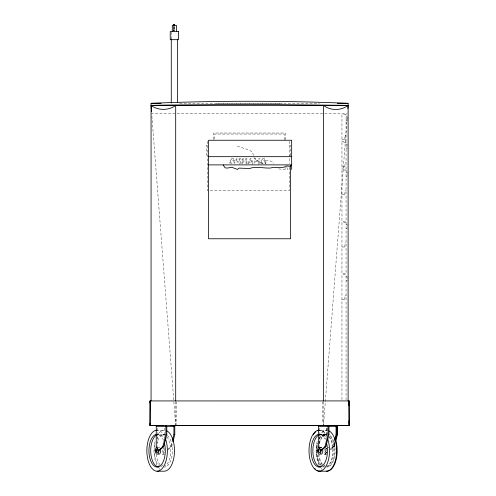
<?xml version="1.0" encoding="UTF-8"?>
<svg xmlns="http://www.w3.org/2000/svg" width="496" height="496" viewBox="0 0 496 496"><rect width="100%" height="100%" fill="white"/><g stroke="black" fill="none" stroke-linecap="round" stroke-linejoin="round"><path stroke-width="0.37" stroke-dasharray="2.48 1.86" d="M344.825 139.227L345.098 135.123L346.059 135.123M344.825 166.941L345.098 162.837L346.059 162.837M344.825 194.649L345.098 190.545L346.059 190.545M344.825 246.989L345.098 242.885L346.059 242.885M344.825 299.33L345.098 295.225L346.059 295.225M241.794 163.581L241.949 162.173L242.767 161.522C239.531 159.321 244.993 157.133 246.915 158.491L246.915 163.612M323.659 423.249L347.219 116.938M242.656 163.736L243.021 162.049L246.097 161.832L246.097 164.343M167.778 449.221L170.723 446.797L172.217 441.062M168.082 449.705L171.61 446.797L172.546 443.213M330.522 448.731L332.878 446.797L334.186 441.781M334.701 441.781L333.393 446.797L330.448 449.221M334.887 442.494L333.765 446.797L330.231 449.705M330.751 449.705L334.279 446.797L334.843 444.645M247.895 163.699L250.207 158.491L251.075 158.491L253.543 163.699M248.713 163.792L249.209 162.676L252.197 162.676L252.979 164.343M234.614 163.661L235.005 162.366L234.131 162.366L233.858 163.203L232.723 163.711M265.577 163.661L265.968 162.366L265.093 162.366L264.821 163.203L263.686 163.711M284.977 168.603L285.814 167.58M216.74 103.54L282.435 103.54M179.657 103.311L319.517 103.311M151.063 113.572L347.336 113.572M346.059 116.653L347.082 116.653L347.082 120.757L346.059 120.757M341.955 139.227L346.059 139.227M346.059 144.361L347.082 144.361L347.082 148.465L346.059 148.465M207.272 145.446L206.243 145.446L206.243 155.707L207.272 155.707M289.373 145.433L290.402 145.433L290.402 155.701M289.373 155.353L290.402 155.353M341.955 166.941L346.059 166.941M346.059 172.069L347.082 172.069L347.082 176.179L346.059 176.179M341.955 194.649L346.059 194.649M346.059 224.409L347.082 224.409L347.082 228.52L346.059 228.52M341.955 246.989L346.059 246.989M346.059 276.756L347.082 276.756L347.082 280.86L346.059 280.86M341.955 299.33L346.059 299.33M158.956 434.291L157.176 434.291A16.387 8.19 90 0 1 163.525 440.442M162.508 434.291L164.288 434.291A16.387 8.19 -90 0 0 156.835 443.653M321.625 434.291L319.331 434.291A16.387 8.19 90 0 1 325.109 439.165M324.663 434.291L326.957 434.291A16.387 8.19 -90 0 0 319.356 444.311M170.723 446.797L171.61 446.797M332.878 446.797L334.279 446.797M320.385 447.119L321.575 447.119M162.459 454.231L164.238 454.231A3.553 1.779 -90 0 1 162.694 448.899M324.613 454.231L326.907 454.231M278.647 168.888L286.967 169.979L287.382 169.161L287.215 168.057L286.428 167.071M237.348 146.215L247.107 149.358L252.129 151.683L253.574 155.477M262.57 163.668L261.745 163.159L261.696 162.434C269.762 162.087 263.593 154.795 260.983 160.196L261.807 160.196C261.845 158.615 265.224 158.677 264.852 160.326C263.488 161.157 259.489 161.088 261.144 163.754M231.607 163.668L230.783 163.159L230.733 162.434C238.799 162.087 232.63 154.795 230.02 160.196L230.845 160.196C230.882 158.615 234.261 158.677 233.889 160.326C232.525 161.157 228.526 161.088 230.181 163.754M262.855 163.705L258.397 161.64L253.958 157.616M266.371 164.393L264.87 162.924L265.112 161.411L268.076 160.313L273.079 161.944L273.532 163.345M320.478 447.392L321.055 448.161L320.683 447.597A3.553 1.779 -90 0 1 322.462 447.597M151.894 116.163L175.634 424.793M346.059 399.906L346.059 274.697L341.955 274.697L341.955 399.906M327.279 428.11L327.279 434.192M326.907 428.116L326.907 434.198M326.387 428.11L326.387 437.236M323.479 401.692L323.479 423.262M322.636 401.704L322.636 423.262M319.796 428.116L319.796 446.357M289.373 141.224L289.373 163.55M289.373 167.394L289.373 190.489L207.272 190.489L207.272 141.224M285.268 139.736L285.268 133.015L213.429 133.015L213.429 139.736M284.239 139.791L284.239 134.044L214.452 134.044L214.452 139.791M259.699 163.612L259.699 158.491L258.869 158.491L258.869 160.853L255.304 160.853L255.304 158.491L254.479 158.491L254.479 163.612M258.869 164.343L258.869 161.622L255.304 161.622L255.304 163.668M240.523 163.612L240.523 158.491C235.172 156.234 233.734 163.469 239.692 161.95L239.692 164.343M176.539 401.704L176.539 424.799M175.696 401.692L175.696 424.799M171.275 32.215L171.275 38.936M164.238 428.11L164.238 437.993M157.127 428.11L157.127 446.357M164.43 436.251A20.528 10.261 -90 0 0 157.189 430.15L164.3 430.15A20.528 10.261 -90 0 0 157.027 436.065M167.419 435.575A16.387 8.19 -90 0 1 172.261 453.97A16.387 8.19 -90 0 1 164.182 467.058M160.096 464.814A16.387 8.19 -90 0 1 156.308 454.813M156.705 439.016A16.387 8.19 -90 0 1 164.629 434.874M166.96 436.988A16.387 8.19 -90 0 1 170.581 452.811A16.387 8.19 -90 0 1 165.038 466.221M160.289 466.476A16.387 8.19 -90 0 1 155.056 443.653M160.003 469.371A20.528 10.261 -90 0 1 159.049 468.385M156.934 465.093A20.528 10.261 -90 0 1 155.019 441.645M156.835 434.818A16.387 8.19 -90 0 1 163.761 437.478M162.955 464.913A16.387 8.19 -90 0 1 160.971 466.525M158.013 447.597A3.553 1.779 -90 0 1 159.793 447.597M164.35 452.712A2.052 1.029 -90 0 1 163.209 450.635A2.052 1.029 -90 0 1 164.393 448.644M163.717 448.161A3.553 1.779 -90 0 1 163.717 453.189A3.553 1.779 -90 0 1 161.2 453.189M318.519 430.305A20.528 10.261 -90 0 1 326.777 435.637M330.088 435.575A16.387 8.19 -90 0 1 334.93 453.976A16.387 8.19 -90 0 1 326.852 467.058M322.4 464.361A16.387 8.19 -90 0 1 318.978 454.813M319.374 439.016A16.387 8.19 -90 0 1 326.604 434.558M329.27 436.536A16.387 8.19 -90 0 1 333.244 452.916A16.387 8.19 -90 0 1 327.199 466.525M320.986 464.814A16.387 8.19 -90 0 1 317.198 454.813M317.068 447.721A16.387 8.19 -90 0 1 317.446 444.974M319.604 465.093A20.528 10.261 -90 0 1 317.378 443.058M319.697 436.071A20.528 10.261 -90 0 1 326.969 430.15L319.343 430.15A20.528 10.261 -90 0 1 326.585 436.251M317.725 434.818A16.387 8.19 90 0 1 325.624 439.165M319.505 434.818A16.387 8.19 -90 0 1 325.717 436.536M324.657 465.849A16.387 8.19 -90 0 1 322.233 467.009M325.364 448.899A3.553 1.779 -90 0 0 326.015 453.753A3.553 1.779 -90 0 1 323.59 452.451M326.387 448.161A3.553 1.779 -90 0 1 326.666 448.899M326.666 452.451A3.553 1.779 -90 0 1 326.387 453.189M326.752 452.705A2.052 1.029 -90 0 1 325.878 450.635A2.052 1.029 -90 0 1 326.79 448.632M328.023 447.15A3.553 1.779 90 0 1 328.681 447.597M330.528 436.536A16.387 8.19 -90 0 1 334.292 455.018A16.387 8.19 -90 0 1 326.337 467.058M322.251 464.814A16.387 8.19 -90 0 1 318.463 454.813M319.319 442.389A16.387 8.19 -90 0 1 326.442 434.291M319.25 438.29A16.387 8.19 -90 0 1 326.783 434.874M329.115 436.988A16.387 8.19 -90 0 1 332.698 453.338A16.387 8.19 -90 0 1 326.684 466.525M324.558 467.058A16.387 8.19 -90 0 1 323.138 466.792M321.929 466.159A16.387 8.19 -90 0 1 317.372 443.009M322.152 469.371A20.528 10.261 -90 0 1 321.203 468.385M319.089 465.093A20.528 10.261 -90 0 1 317.347 440.963M319.176 436.065A20.528 10.261 -90 0 1 326.455 430.15M318.99 434.818A16.387 8.19 -90 0 1 326.256 438.005M325.109 464.913A16.387 8.19 -90 0 1 324.142 465.849M320.596 447.237A3.553 1.779 -90 0 1 321.947 447.597M325.928 454.107A3.553 1.779 -90 0 1 324.849 448.899M326.765 452.588A2.052 1.029 -90 0 1 325.364 450.635A2.052 1.029 -90 0 1 326.802 448.793M325.872 448.161A3.553 1.779 -90 0 1 326.021 452.836A3.553 1.779 -90 0 1 323.721 453.753M327.961 447.392A3.553 1.779 90 0 1 328.166 447.597M236.524 159.985L237.076 161.132L239.692 161.262L239.692 159.228L237.336 159.284L236.524 159.985M242.606 159.91L243.139 160.989L246.097 161.113L246.097 159.204L243.431 159.253L242.606 159.91M250.666 159.421L249.55 161.919L251.85 161.919L250.666 159.421M346.059 114.601L341.955 114.601L341.955 141.286L346.059 141.286L346.059 114.601M346.059 142.309L341.955 142.309L341.955 168.993L346.059 168.993L346.059 142.309M346.059 170.016L341.955 170.016L341.955 221.334L346.059 221.334L346.059 170.016M346.059 222.357L341.955 222.357L341.955 273.674L346.059 273.674L346.059 222.357"/><path stroke-width="0.74" d="M173.402 26.573L173.352 29.128M174.431 26.586L174.381 29.159M348.824 404.786L348.955 400.935L349.134 425.568L349.134 400.923L150.04 400.935L150.04 425.568L150.22 400.935L150.536 410.173M348.942 420.949L349.134 425.568L150.04 425.568L150.133 423.255M348.942 405.554L349.134 400.935M347.876 108.45L348.111 105.363L249.587 104.34L167.481 105.053L151.063 105.363L151.54 111.538M151.063 425.568L156.252 425.568L156.234 447.119A3.553 1.779 90 0 1 158.013 450.672L162.725 446.797L165.9 434.614L165.9 425.568M157.356 447.15L157.127 447.119A3.553 1.779 90 0 0 155.347 450.672A3.553 1.779 90 0 0 157.127 454.231A3.553 1.779 90 0 0 158.906 450.672L163.612 446.797L166.786 434.614L166.786 426.591M172.403 440.349L173.898 434.614L173.898 426.591M172.918 441.781L174.79 434.614L174.79 425.568L170.959 425.568M318.389 425.568L318.389 447.119A3.553 1.779 90 0 1 320.168 450.672L324.88 446.797L328.054 434.614L328.054 425.568M319.511 447.15L319.281 447.119A3.553 1.779 -90 0 0 317.502 450.672A3.553 1.779 -90 0 0 319.281 454.231A3.553 1.779 -90 0 0 321.055 450.672L325.767 446.797L328.941 434.614L328.941 426.591M334.558 440.349L336.052 434.614L336.052 426.591M335.637 438.197L336.195 436.046M335.073 441.781L336.939 434.614L336.939 425.568M335.587 441.781L337.46 434.614L337.46 425.568M173.6 29.971C172.478 31.043 175.15 31.149 174.115 29.989M152.018 425.568L150.598 425.568M151.063 400.935L151.063 103.311C216.709 100.589 282.466 100.589 348.111 103.311L348.111 400.935M153.772 425.568L158.298 425.568M340.876 425.568L344.726 425.556M154.541 425.568L163.81 425.568M326.957 425.568L330.72 425.568M342.283 425.562L345.402 425.568M326.263 425.568L329.307 425.562L328.972 425.562M174.158 425.556L175.696 425.568M342.922 425.568L349.134 425.568L331.285 425.562M173.823 25.315L172.298 25.315L172.298 31.471M174.35 25.315L176.402 25.315L176.402 31.471M151.063 103.311L161.107 103.311M337.292 103.311L348.111 103.311M208.537 156.674L291.667 156.674M208.537 164.883L291.667 164.883L290.036 166.34L286.502 166.005C281.399 169.365 275.621 166.284 270.202 168.057C263.754 168.28 257.43 166.464 250.976 167.989L250.17 168.516L239.066 168.125L237.454 169.415L231.762 167.288L227.639 168.039L225.122 167.89L223.163 164.926M150.04 425.568L156.482 425.568M174.022 425.556L327.069 425.562M156.234 426.591L174.79 426.591M318.389 426.591L337.46 426.591M165.9 434.614L166.786 434.614M173.898 434.614L174.79 434.614M328.054 434.614L328.941 434.614M336.052 434.614L337.46 434.614M162.725 446.797L163.612 446.797M324.88 446.797L325.767 446.797M158.013 450.672L158.906 450.672M320.168 450.672L321.055 450.672L321.042 450.207M157.058 471.2L164.17 471.2A20.528 10.261 -90 0 0 174.4 453.48A20.528 10.261 -90 0 0 166.954 430.881M319.213 471.2L326.839 471.2A20.528 10.261 -90 0 0 335.829 440.522M156.556 425.562L156.891 425.562M174.629 24.949C173.736 24.509 173.389 26.139 174.133 24.819C175.218 25.519 174.865 25.277 173.811 24.819C173.209 25.519 173.718 26.245 173.581 24.949C174.561 24.161 174.474 26.53 174.387 25.054M150.04 400.935L150.133 403.248M336.567 426.591L336.567 434.614M323.479 400.935L323.479 105.363C330.286 110.819 341.304 110.85 348.111 105.363L151.063 105.363C157.939 110.713 168.82 110.713 175.696 105.363L175.696 400.935M323.479 424.012L323.479 425.568M291.667 169.421L291.667 140.256L208.537 140.256L208.537 238.768L290.637 238.768L290.637 165.645M177.425 39.68L177.425 102.275M171.275 39.68L171.275 103.044M165.571 439.01A20.528 10.261 -90 0 1 161.33 469.396A20.528 10.261 -90 0 1 147.157 455.564A20.528 10.261 -90 0 1 156.525 430.181M164.418 443.195A16.387 8.19 90 0 1 159.879 466.104A16.387 8.19 90 0 1 149.116 454.119A16.387 8.19 90 0 1 156.463 434.341M158.85 467.058A16.387 8.19 -90 0 1 150.809 453.239A16.387 8.19 -90 0 1 156.321 435.122M160.444 448.899A3.553 1.779 -90 0 1 160.313 452.836A3.553 1.779 -90 0 1 158.441 454.107M158.063 449.853A2.052 1.029 90 0 1 157.102 452.724A2.052 1.029 90 0 1 156.209 449.76A2.052 1.029 90 0 1 157.926 449.395M319.728 471.2A20.528 10.261 -90 0 1 317.074 470.468M315.561 469.371A20.528 10.261 -90 0 1 314.607 468.385M313.249 434.868A20.528 10.261 -90 0 1 315.679 431.873M317.204 430.813A20.528 10.261 -90 0 1 318.519 430.305M327.726 439.01A20.528 10.261 -90 0 1 323.485 469.396A20.528 10.261 -90 0 1 309.312 455.564A20.528 10.261 -90 0 1 318.674 430.181M329.108 430.881A20.528 10.261 -90 0 1 336.555 453.48A20.528 10.261 -90 0 1 326.325 471.2M326.566 443.195A16.387 8.19 90 0 1 322.034 466.104A16.387 8.19 90 0 1 311.271 454.119A16.387 8.19 90 0 1 318.618 434.341M321.005 467.058A16.387 8.19 -90 0 1 312.964 453.239A16.387 8.19 -90 0 1 318.475 435.122M322.772 449.754A3.553 1.779 -90 0 1 320.596 454.107M318.258 450.449A2.052 1.029 -90 0 1 319.126 448.644A2.052 1.029 -90 0 1 320.218 449.853M320.292 450.368A2.052 1.029 -90 0 1 319.436 452.705A2.052 1.029 -90 0 1 318.265 450.982M178.455 31.471L170.246 31.471L170.246 39.68L178.455 39.68L178.455 31.471M156.5 451.056A0.651 0.322 -90 0 0 156.271 450.027A0.651 0.322 -90 0 0 155.942 450.932A0.651 0.322 -90 0 0 156.5 451.056M318.649 451.056A0.651 0.322 -90 0 0 318.426 450.027A0.651 0.322 -90 0 0 318.091 450.932A0.651 0.322 -90 0 0 318.649 451.056"/></g></svg>
